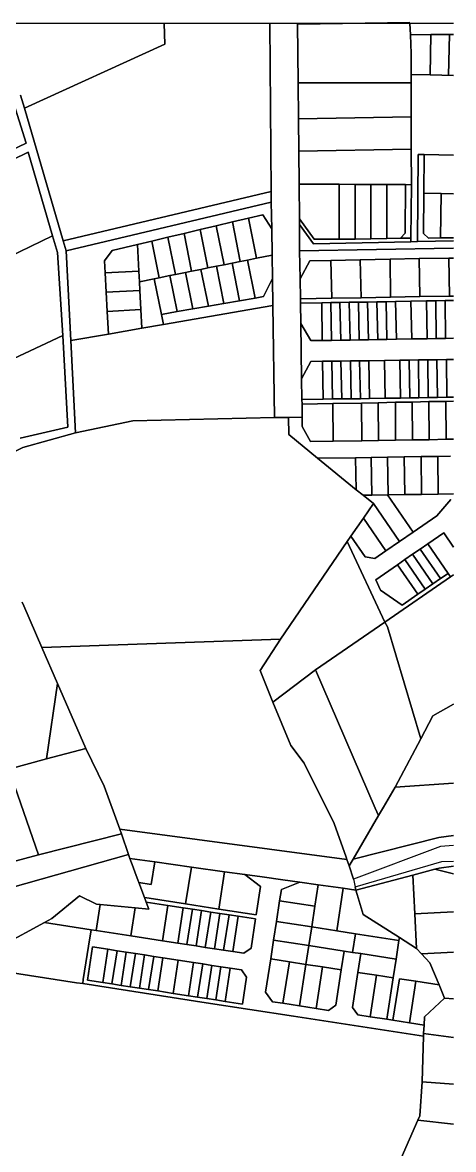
# Model space of a CAD drawing. Header units: inches. Extents: x 3562 to 70198, y -55726 to -1193.
# Drawn here: x 67072 to 70198, y -9989 to -1815 of the extents above; entities that cross this region are included whole.
import ezdxf

# ---------------------------------------------------------------- set-up
doc = ezdxf.new("R2010")
doc.units = ezdxf.units.IN
doc.header["$MEASUREMENT"] = 0
doc.layers.add('Locality Plan', color=7, linetype='Continuous')

# ---------------------------------------------------------------- blocks, each defined once
blk = doc.blocks.new('PD_912705')
at = {"layer": 'Locality Plan', "color": 7}
for p, q in [((68103.9, -1971.9), (68099.3, -1821.3)), ((68099.3, -1821.3), (68103.9, -1971.9)), ((68875.6, -3040.2), (68865.2, -1821.3)), ((68865.2, -1821.3), (68875.6, -3040.2)), ((69066.1, -1821.3), (69070.2, -2253.1)), ((69070.2, -2253.1), (69066.1, -1821.3)), ((69069.4, -1826.8), (69066.1, -1826.8)), ((69066.1, -1826.8), (69069.4, -1826.8)), ((69881, -1814.8), (69069.4, -1826.8)), ((69069.4, -1826.8), (69881, -1814.8)), ((69884.9, -1903.8), (69881.2, -1821.3)), ((69881.2, -1821.3), (69884.9, -1903.8)), ((69884.9, -1903.8), (70033.5, -1902.5)), ((70033.5, -1902.5), (69884.9, -1903.8)), ((69891, -2040), (69884.9, -1903.8)), ((69884.9, -1903.8), (69891, -2040)), ((70033.5, -1902.5), (70027.6, -2195.3)), ((70027.6, -2195.3), (70033.5, -1902.5)), ((70033.5, -1902.5), (70197.6, -1901)), ((70197.6, -1901), (70033.5, -1902.5)), ((70168.5, -1901.3), (70162.6, -2197.8)), ((70162.6, -2197.8), (70168.5, -1901.3)), ((67085.2, -2436.5), (68103.9, -1971.9)), ((68103.9, -1971.9), (67085.2, -2436.5)), ((69891.2, -2192.7), (69891, -2040)), ((69891, -2040), (69891.2, -2192.7)), ((69891.3, -2252), (69891.2, -2192.7)), ((69891.2, -2192.7), (70027.6, -2195.3)), ((70027.6, -2195.3), (69891.2, -2192.7)), ((69891.2, -2192.7), (69891.3, -2252)), ((70027.6, -2195.3), (70197.6, -2198.5)), ((70197.6, -2198.5), (70027.6, -2195.3)), ((69070.2, -2253.1), (69891.3, -2252)), ((69891.3, -2252), (69070.2, -2253.1)), ((69072.8, -2513.9), (69070.2, -2253.1)), ((69070.2, -2253.1), (69072.8, -2513.9)), ((69891.6, -2498), (69891.3, -2252)), ((69891.3, -2252), (69891.6, -2498)), ((67097.9, -2690.3), (66998.1, -2365.8)), ((66998.1, -2365.8), (67097.9, -2690.3)), ((67057.1, -2340.6), (67085.2, -2436.5)), ((67085.2, -2436.5), (67057.1, -2340.6)), ((67085.2, -2436.5), (67366.5, -3398.8)), ((67366.5, -3398.8), (67085.2, -2436.5)), ((69891.6, -2498), (69072.8, -2513.9)), ((69072.8, -2513.9), (69891.6, -2498)), ((69072.8, -2513.9), (69075, -2746.7)), ((69075, -2746.7), (69072.8, -2513.9)), ((69891.9, -2733.9), (69891.6, -2498)), ((69891.6, -2498), (69891.9, -2733.9)), ((66128.1, -3150.1), (67097.9, -2690.3)), ((67097.9, -2690.3), (66128.1, -3150.1)), ((67113.9, -2755.3), (66502.2, -3049.6)), ((66502.2, -3049.6), (67113.9, -2755.3)), ((67289.4, -3362.8), (67113.9, -2755.3)), ((67113.9, -2755.3), (67289.4, -3362.8)), ((69075, -2746.7), (69891.9, -2733.9)), ((69891.9, -2733.9), (69075, -2746.7)), ((69075, -2746.7), (69077.3, -2986.3)), ((69077.3, -2986.3), (69075, -2746.7)), ((69892.2, -2990.9), (69891.9, -2733.9)), ((69891.9, -2733.9), (69892.2, -2990.9)), ((69942.4, -2771.6), (69937.1, -3403.9)), ((69937.1, -3403.9), (69942.4, -2771.6)), ((69984.5, -2772.4), (69942.4, -2771.6)), ((69942.4, -2771.6), (69984.5, -2772.4)), ((69984.5, -2772.4), (69982.2, -3052.6)), ((69982.2, -3052.6), (69984.5, -2772.4)), ((70197.6, -2776.1), (69984.5, -2772.4)), ((69984.5, -2772.4), (70197.6, -2776.1)), ((69077.3, -2986.3), (69079.8, -3239.1)), ((69079.8, -3239.1), (69077.3, -2986.3)), ((69077.3, -2986.3), (69368.6, -2987.9)), ((69368.6, -2987.9), (69077.3, -2986.3)), ((69368.8, -3386.8), (69368.6, -2987.9)), ((69368.6, -2987.9), (69483.6, -2988.6)), ((69368.6, -2987.9), (69368.8, -3386.8)), ((69483.6, -2988.6), (69368.6, -2987.9)), ((69483.8, -3384.9), (69483.6, -2988.6)), ((69483.6, -2988.6), (69598.6, -2989.2)), ((69483.6, -2988.6), (69483.8, -3384.9)), ((69598.6, -2989.2), (69483.6, -2988.6)), ((69598.6, -2989.2), (69598.8, -3383.1)), ((69598.8, -3383.1), (69598.6, -2989.2)), ((69598.6, -2989.2), (69713.6, -2989.8)), ((69713.6, -2989.8), (69598.6, -2989.2)), ((69713.8, -3381.3), (69713.6, -2989.8)), ((69713.6, -2989.8), (69850.1, -2990.6)), ((69713.6, -2989.8), (69713.8, -3381.3)), ((69850.1, -2990.6), (69713.6, -2989.8)), ((69847.2, -3343.2), (69850.1, -2990.6)), ((69850.1, -2990.6), (69847.2, -3343.2)), ((69850.1, -2990.6), (69892.2, -2990.9)), ((69892.2, -2990.9), (69850.1, -2990.6)), ((69892.2, -2990.9), (69889, -3378.6)), ((69889, -3378.6), (69892.2, -2990.9)), ((67366.5, -3398.8), (68875.6, -3040.2)), ((68875.6, -3040.2), (67366.5, -3398.8)), ((68876.3, -3117.1), (68875.6, -3040.2)), ((68875.6, -3040.2), (68876.3, -3117.1)), ((69982.2, -3052.6), (69979.7, -3344.3)), ((69979.7, -3344.3), (69982.2, -3052.6)), ((70107.2, -3054.6), (69982.2, -3052.6)), ((69982.2, -3052.6), (70107.2, -3054.6)), ((70104.5, -3377.5), (70107.2, -3054.6)), ((70107.2, -3054.6), (70104.5, -3377.5)), ((70197.6, -3056.1), (70107.2, -3054.6)), ((70107.2, -3054.6), (70197.6, -3056.1)), ((67387.6, -3470.9), (68876.3, -3117.1)), ((68876.3, -3117.1), (67387.6, -3470.9)), ((68876.3, -3117.1), (68879.1, -3311.8)), ((68879.1, -3311.8), (68876.3, -3117.1)), ((68594.2, -3261.3), (68477.4, -3289)), ((68477.4, -3289), (68594.2, -3261.3)), ((68594.2, -3261.3), (68711, -3233.5)), ((68711, -3233.5), (68594.2, -3261.3)), ((68651.6, -3547.9), (68594.2, -3261.3)), ((68594.2, -3261.3), (68651.6, -3547.9)), ((68711, -3233.5), (68814, -3209)), ((68814, -3209), (68711, -3233.5)), ((68711, -3233.5), (68769.3, -3524.3)), ((68769.3, -3524.3), (68711, -3233.5)), ((68814, -3209), (68879.1, -3311.8)), ((68879.1, -3311.8), (68814, -3209)), ((69079.8, -3239.1), (69080.2, -3279.9)), ((69080.2, -3279.9), (69079.8, -3239.1)), ((69079.8, -3239.1), (69186.9, -3385.1)), ((69186.9, -3385.1), (69079.8, -3239.1)), ((68126.9, -3372.3), (68243.7, -3344.6)), ((68243.7, -3344.6), (68126.9, -3372.3)), ((68243.7, -3344.6), (68360.5, -3316.8)), ((68360.5, -3316.8), (68243.7, -3344.6)), ((68243.7, -3344.6), (68298.7, -3618.6)), ((68298.7, -3618.6), (68243.7, -3344.6)), ((68477.4, -3289), (68360.5, -3316.8)), ((68360.5, -3316.8), (68477.4, -3289)), ((68360.5, -3316.8), (68416.3, -3595)), ((68416.3, -3595), (68360.5, -3316.8)), ((68477.4, -3289), (68534, -3571.5)), ((68534, -3571.5), (68477.4, -3289)), ((68879.1, -3311.8), (68882, -3501.7)), ((68882, -3501.7), (68879.1, -3311.8)), ((69080.2, -3279.9), (69081.6, -3422.7)), ((69081.6, -3422.7), (69080.2, -3279.9)), ((69080.2, -3279.9), (69182.4, -3420.5)), ((69182.4, -3420.5), (69080.2, -3279.9)), ((69812.6, -3379.8), (69847.2, -3343.2)), ((69847.2, -3343.2), (69812.6, -3379.8)), ((69979.7, -3344.3), (70015.4, -3379.5)), ((70015.4, -3379.5), (69979.7, -3344.3)), ((66752.3, -3620.8), (67289.4, -3362.8)), ((67289.4, -3362.8), (66752.3, -3620.8)), ((67326.2, -3482.6), (67289.4, -3362.8)), ((67289.4, -3362.8), (67326.2, -3482.6)), ((67366.5, -3398.8), (67387.6, -3470.9)), ((67387.6, -3470.9), (67366.5, -3398.8)), ((67721.9, -3468.6), (67905.9, -3424.9)), ((67905.9, -3424.9), (67721.9, -3468.6)), ((67905.9, -3424.9), (68010.1, -3400.1)), ((68010.1, -3400.1), (67905.9, -3424.9)), ((67916, -3617.5), (67905.9, -3424.9)), ((67905.9, -3424.9), (67916, -3617.5)), ((68010.1, -3400.1), (68126.9, -3372.3)), ((68126.9, -3372.3), (68010.1, -3400.1)), ((68010.1, -3400.1), (68063.3, -3665.8)), ((68063.3, -3665.8), (68010.1, -3400.1)), ((68126.9, -3372.3), (68181, -3642.2)), ((68181, -3642.2), (68126.9, -3372.3)), ((69081.6, -3422.7), (69082, -3470.7)), ((69082, -3470.7), (69081.6, -3422.7)), ((69182.4, -3420.5), (69888.7, -3405)), ((69888.7, -3405), (69182.4, -3420.5)), ((69186.9, -3385.1), (69368.8, -3386.8)), ((69368.8, -3386.8), (69186.9, -3385.1)), ((69483.8, -3384.9), (69368.8, -3386.8)), ((69368.8, -3386.8), (69483.8, -3384.9)), ((69598.8, -3383.1), (69483.8, -3384.9)), ((69483.8, -3384.9), (69598.8, -3383.1)), ((69713.8, -3381.3), (69598.8, -3383.1)), ((69598.8, -3383.1), (69713.8, -3381.3)), ((69812.6, -3379.8), (69713.8, -3381.3)), ((69713.8, -3381.3), (69812.6, -3379.8)), ((69889, -3378.6), (69812.6, -3379.8)), ((69812.6, -3379.8), (69889, -3378.6)), ((69888.7, -3405), (69889, -3378.6)), ((69889, -3378.6), (69888.7, -3405)), ((69937.1, -3403.9), (69888.7, -3405)), ((69888.7, -3405), (69937.1, -3403.9)), ((70197.6, -3398.2), (69937.1, -3403.9)), ((69937.1, -3403.9), (70197.6, -3398.2)), ((70015.4, -3379.5), (70104.5, -3377.5)), ((70104.5, -3377.5), (70015.4, -3379.5)), ((70104.5, -3377.5), (70197.6, -3375.5)), ((70197.6, -3375.5), (70104.5, -3377.5)), ((67365.1, -4083.9), (67326.2, -3482.6)), ((67326.2, -3482.6), (67365.1, -4083.9)), ((67421.8, -4122.2), (67387.6, -3470.9)), ((67387.6, -3470.9), (67421.8, -4122.2)), ((67666.7, -3542.3), (67721.9, -3468.6)), ((67721.9, -3468.6), (67666.7, -3542.3)), ((68769.3, -3524.3), (68882, -3501.7)), ((68882, -3501.7), (68769.3, -3524.3)), ((68882, -3501.7), (68884.6, -3670.2)), ((68884.6, -3670.2), (68882, -3501.7)), ((69082, -3470.7), (70197.6, -3450.4)), ((70197.6, -3450.4), (69082, -3470.7)), ((69082, -3470.7), (69085.2, -3673.3)), ((69085.2, -3673.3), (69082, -3470.7)), ((67671.3, -3630.3), (67666.7, -3542.3)), ((67666.7, -3542.3), (67671.3, -3630.3)), ((68366.1, -3605.1), (68416.3, -3595)), ((68416.3, -3595), (68366.1, -3605.1)), ((68416.3, -3595), (68478.9, -3582.5)), ((68478.9, -3582.5), (68416.3, -3595)), ((68478.9, -3582.5), (68534, -3571.5)), ((68534, -3571.5), (68478.9, -3582.5)), ((68478.9, -3582.5), (68533, -3852.6)), ((68533, -3852.6), (68478.9, -3582.5)), ((68534, -3571.5), (68591.6, -3559.9)), ((68591.6, -3559.9), (68534, -3571.5)), ((68591.6, -3559.9), (68651.6, -3547.9)), ((68651.6, -3547.9), (68591.6, -3559.9)), ((68591.6, -3559.9), (68646.3, -3832.8)), ((68646.3, -3832.8), (68591.6, -3559.9)), ((68651.6, -3547.9), (68704.4, -3537.3)), ((68704.4, -3537.3), (68651.6, -3547.9)), ((68704.4, -3537.3), (68769.3, -3524.3)), ((68769.3, -3524.3), (68704.4, -3537.3)), ((68704.4, -3537.3), (68759.7, -3813.1)), ((68759.7, -3813.1), (68704.4, -3537.3)), ((69085.2, -3673.3), (69155.2, -3544)), ((69155.2, -3544), (69085.2, -3673.3)), ((69155.2, -3544), (69307.3, -3540.6)), ((69307.3, -3540.6), (69155.2, -3544)), ((69307.3, -3540.6), (69520.8, -3536.9)), ((69520.8, -3536.9), (69307.3, -3540.6)), ((69307.3, -3540.6), (69314.7, -3813.7)), ((69314.7, -3813.7), (69307.3, -3540.6)), ((69520.8, -3536.9), (69737.9, -3532.2)), ((69737.9, -3532.2), (69520.8, -3536.9)), ((69520.8, -3536.9), (69528.7, -3810.5)), ((69528.7, -3810.5), (69520.8, -3536.9)), ((69737.9, -3532.2), (69948.3, -3527.4)), ((69948.3, -3527.4), (69737.9, -3532.2)), ((69740.2, -3806.8), (69737.9, -3532.2)), ((69737.9, -3532.2), (69740.2, -3806.8)), ((69948.3, -3527.4), (70162.8, -3524.8)), ((70162.8, -3524.8), (69948.3, -3527.4)), ((69954.2, -3802.6), (69948.3, -3527.4)), ((69948.3, -3527.4), (69954.2, -3802.6)), ((70162.8, -3524.8), (70197.6, -3524.4)), ((70197.6, -3524.4), (70162.8, -3524.8)), ((70162.8, -3524.8), (70167.7, -3799.4)), ((70167.7, -3799.4), (70162.8, -3524.8)), ((67671.3, -3630.3), (67916, -3617.5)), ((67916, -3617.5), (67671.3, -3630.3)), ((67678.7, -3770.1), (67671.3, -3630.3)), ((67671.3, -3630.3), (67678.7, -3770.1)), ((67916, -3617.5), (67920, -3694.5)), ((67920, -3694.5), (67916, -3617.5)), ((67920, -3694.5), (68027.9, -3672.9)), ((68027.9, -3672.9), (67920, -3694.5)), ((68027.9, -3672.9), (68063.3, -3665.8)), ((68063.3, -3665.8), (68027.9, -3672.9)), ((68027.9, -3672.9), (68079.7, -3931.5)), ((68079.7, -3931.5), (68027.9, -3672.9)), ((68063.3, -3665.8), (68140.6, -3650.3)), ((68140.6, -3650.3), (68063.3, -3665.8)), ((68140.6, -3650.3), (68181, -3642.2)), ((68181, -3642.2), (68140.6, -3650.3)), ((68140.6, -3650.3), (68193, -3911.8)), ((68193, -3911.8), (68140.6, -3650.3)), ((68181, -3642.2), (68253.4, -3627.7)), ((68253.4, -3627.7), (68181, -3642.2)), ((68253.4, -3627.7), (68298.7, -3618.6)), ((68298.7, -3618.6), (68253.4, -3627.7)), ((68253.4, -3627.7), (68306.3, -3892.1)), ((68306.3, -3892.1), (68253.4, -3627.7)), ((68298.7, -3618.6), (68366.1, -3605.1)), ((68366.1, -3605.1), (68298.7, -3618.6)), ((68366.1, -3605.1), (68419.7, -3872.3)), ((68419.7, -3872.3), (68366.1, -3605.1)), ((68884.6, -3670.2), (68820.6, -3802.5)), ((68820.6, -3802.5), (68884.6, -3670.2)), ((68887.5, -3866.9), (68884.6, -3670.2)), ((68884.6, -3670.2), (68887.5, -3866.9)), ((69087.6, -3818.3), (69085.2, -3673.3)), ((69085.2, -3673.3), (69087.6, -3818.3)), ((67678.7, -3770.1), (67923.3, -3757.3)), ((67923.3, -3757.3), (67678.7, -3770.1)), ((67923.3, -3757.3), (67920, -3694.5)), ((67920, -3694.5), (67923.3, -3757.3)), ((67930.6, -3897.1), (67923.3, -3757.3)), ((67923.3, -3757.3), (67930.6, -3897.1)), ((67686, -3909.9), (67678.7, -3770.1)), ((67678.7, -3770.1), (67686, -3909.9)), ((68646.3, -3832.8), (68533, -3852.6)), ((68533, -3852.6), (68646.3, -3832.8)), ((68759.7, -3813.1), (68646.3, -3832.8)), ((68646.3, -3832.8), (68759.7, -3813.1)), ((68820.6, -3802.5), (68759.7, -3813.1)), ((68759.7, -3813.1), (68820.6, -3802.5)), ((69087.6, -3818.3), (69314.7, -3813.7)), ((69314.7, -3813.7), (69087.6, -3818.3)), ((69088, -3849.9), (69087.6, -3818.3)), ((69087.6, -3818.3), (69088, -3849.9)), ((69314.7, -3813.7), (69528.7, -3810.5)), ((69528.7, -3810.5), (69314.7, -3813.7)), ((69528.7, -3810.5), (69740.2, -3806.8)), ((69740.2, -3806.8), (69528.7, -3810.5)), ((69574.6, -3842.2), (69642.1, -3840.4)), ((69642.1, -3840.4), (69574.6, -3842.2)), ((69642.1, -3840.4), (69710.1, -3839.7)), ((69710.1, -3839.7), (69642.1, -3840.4)), ((69649.5, -4114.6), (69642.1, -3840.4)), ((69642.1, -3840.4), (69649.5, -4114.6)), ((69710.1, -3839.7), (69777.1, -3837.9)), ((69777.1, -3837.9), (69710.1, -3839.7)), ((69715.5, -4113.3), (69710.1, -3839.7)), ((69710.1, -3839.7), (69715.5, -4113.3)), ((69740.2, -3806.8), (69954.2, -3802.6)), ((69954.2, -3802.6), (69740.2, -3806.8)), ((69777.1, -3837.9), (69889.6, -3835.9)), ((69889.6, -3835.9), (69777.1, -3837.9)), ((69783.5, -4112.1), (69777.1, -3837.9)), ((69777.1, -3837.9), (69783.5, -4112.1)), ((69889.6, -3835.9), (70002.1, -3834.3)), ((70002.1, -3834.3), (69889.6, -3835.9)), ((69889.6, -3835.9), (69896, -4109.5)), ((69896, -4109.5), (69889.6, -3835.9)), ((69954.2, -3802.6), (70167.7, -3799.4)), ((70167.7, -3799.4), (69954.2, -3802.6)), ((70002.1, -3834.3), (70070.6, -3832.5)), ((70070.6, -3832.5), (70002.1, -3834.3)), ((70006, -4107.9), (70002.1, -3834.3)), ((70002.1, -3834.3), (70006, -4107.9)), ((70070.6, -3832.5), (70138.1, -3831.8)), ((70138.1, -3831.8), (70070.6, -3832.5)), ((70073, -4106.6), (70070.6, -3832.5)), ((70070.6, -3832.5), (70073, -4106.6)), ((70138.1, -3831.8), (70197.6, -3830.7)), ((70197.6, -3830.7), (70138.1, -3831.8)), ((70140, -4106.4), (70138.1, -3831.8)), ((70138.1, -3831.8), (70140, -4106.4)), ((70167.7, -3799.4), (70197.6, -3799.1)), ((70197.6, -3799.1), (70167.7, -3799.4)), ((67930.6, -3897.1), (67686, -3909.9)), ((67686, -3909.9), (67930.6, -3897.1)), ((67686, -3909.9), (67694.6, -4074.7)), ((67694.6, -4074.7), (67686, -3909.9)), ((67937.7, -4032.4), (67930.6, -3897.1)), ((67930.6, -3897.1), (67937.7, -4032.4)), ((68193, -3911.8), (68079.7, -3931.5)), ((68079.7, -3931.5), (68193, -3911.8)), ((68887.5, -3866.9), (68094.4, -4005.1)), ((68094.4, -4005.1), (68887.5, -3866.9)), ((68306.3, -3892.1), (68193, -3911.8)), ((68193, -3911.8), (68306.3, -3892.1)), ((68419.7, -3872.3), (68306.3, -3892.1)), ((68306.3, -3892.1), (68419.7, -3872.3)), ((68533, -3852.6), (68419.7, -3872.3)), ((68419.7, -3872.3), (68533, -3852.6)), ((68899.9, -4680.2), (68887.5, -3866.9)), ((68887.5, -3866.9), (68899.9, -4680.2)), ((69088, -3849.9), (69242, -3847.4)), ((69242, -3847.4), (69088, -3849.9)), ((69090.9, -3998.4), (69088, -3849.9)), ((69088, -3849.9), (69090.9, -3998.4)), ((69242, -3847.4), (69307, -3845.7)), ((69307, -3845.7), (69242, -3847.4)), ((69242, -3847.4), (69245.4, -4121.6)), ((69245.4, -4121.6), (69242, -3847.4)), ((69307, -3845.7), (69374.5, -3844.4)), ((69374.5, -3844.4), (69307, -3845.7)), ((69312.9, -4120.3), (69307, -3845.7)), ((69307, -3845.7), (69312.9, -4120.3)), ((69374.5, -3844.4), (69442, -3843.7)), ((69442, -3843.7), (69374.5, -3844.4)), ((69379.9, -4119.1), (69374.5, -3844.4)), ((69374.5, -3844.4), (69379.9, -4119.1)), ((69442, -3843.7), (69508, -3843.4)), ((69508, -3843.4), (69442, -3843.7)), ((69442, -3843.7), (69447.4, -4118.3)), ((69447.4, -4118.3), (69442, -3843.7)), ((69508, -3843.4), (69574.6, -3842.2)), ((69574.6, -3842.2), (69508, -3843.4)), ((69514, -4117.1), (69508, -3843.4)), ((69508, -3843.4), (69514, -4117.1)), ((69574.6, -3842.2), (69581.5, -4115.8)), ((69581.5, -4115.8), (69574.6, -3842.2)), ((68094.4, -4005.1), (67937.7, -4032.4)), ((67937.7, -4032.4), (68094.4, -4005.1)), ((68079.7, -3931.5), (68094.4, -4005.1)), ((68094.4, -4005.1), (68079.7, -3931.5)), ((69096.3, -4400.1), (69090.9, -3998.4)), ((69090.9, -3998.4), (69162.9, -4122.2)), ((69162.9, -4122.2), (69090.9, -3998.4)), ((69090.9, -3998.4), (69096.3, -4400.1)), ((66927.4, -4290.5), (67365.1, -4083.9)), ((67365.1, -4083.9), (66927.4, -4290.5)), ((67365.1, -4083.9), (67399.9, -4750.4)), ((67399.9, -4750.4), (67365.1, -4083.9)), ((67694.6, -4074.7), (67421.8, -4122.2)), ((67421.8, -4122.2), (67694.6, -4074.7)), ((67694.6, -4074.7), (67937.7, -4032.4)), ((67937.7, -4032.4), (67694.6, -4074.7)), ((67421.8, -4122.2), (67456.9, -4791.4)), ((67456.9, -4791.4), (67421.8, -4122.2)), ((69162.9, -4122.2), (69245.4, -4121.6)), ((69245.4, -4121.6), (69162.9, -4122.2)), ((69245.4, -4121.6), (69312.9, -4120.3)), ((69312.9, -4120.3), (69245.4, -4121.6)), ((69312.9, -4120.3), (69379.9, -4119.1)), ((69379.9, -4119.1), (69312.9, -4120.3)), ((69379.9, -4119.1), (69447.4, -4118.3)), ((69447.4, -4118.3), (69379.9, -4119.1)), ((69447.4, -4118.3), (69514, -4117.1)), ((69514, -4117.1), (69447.4, -4118.3)), ((69514, -4117.1), (69581.5, -4115.8)), ((69581.5, -4115.8), (69514, -4117.1)), ((69581.5, -4115.8), (69649.5, -4114.6)), ((69649.5, -4114.6), (69581.5, -4115.8)), ((69649.5, -4114.6), (69715.5, -4113.3)), ((69715.5, -4113.3), (69649.5, -4114.6)), ((69715.5, -4113.3), (69783.5, -4112.1)), ((69783.5, -4112.1), (69715.5, -4113.3)), ((69783.5, -4112.1), (69896, -4109.5)), ((69896, -4109.5), (69783.5, -4112.1)), ((69896, -4109.5), (70006, -4107.9)), ((70006, -4107.9), (69896, -4109.5)), ((70006, -4107.9), (70073, -4106.6)), ((70073, -4106.6), (70006, -4107.9)), ((70073, -4106.6), (70140, -4106.4)), ((70140, -4106.4), (70073, -4106.6)), ((70140, -4106.4), (70197.6, -4105)), ((70197.6, -4105), (70140, -4106.4)), ((69096.3, -4400.1), (69162.8, -4273.8)), ((69162.8, -4273.8), (69096.3, -4400.1)), ((69162.8, -4273.8), (69248.3, -4271.6)), ((69248.3, -4271.6), (69162.8, -4273.8)), ((69248.3, -4271.6), (69314.8, -4270.9)), ((69314.8, -4270.9), (69248.3, -4271.6)), ((69248.3, -4271.6), (69253.2, -4546.8)), ((69253.2, -4546.8), (69248.3, -4271.6)), ((69314.8, -4270.9), (69380.8, -4270.1)), ((69380.8, -4270.1), (69314.8, -4270.9)), ((69320.2, -4545), (69314.8, -4270.9)), ((69314.8, -4270.9), (69320.2, -4545)), ((69380.8, -4270.1), (69449.8, -4268.4)), ((69449.8, -4268.4), (69380.8, -4270.1)), ((69380.8, -4270.1), (69388.7, -4544.8)), ((69388.7, -4544.8), (69380.8, -4270.1)), ((69449.8, -4268.4), (69454.7, -4543.5)), ((69454.7, -4543.5), (69449.8, -4268.4)), ((69449.8, -4268.4), (69515.8, -4269.1)), ((69515.8, -4269.1), (69449.8, -4268.4)), ((69515.8, -4269.1), (69583.9, -4267.9)), ((69583.9, -4267.9), (69515.8, -4269.1)), ((69522.7, -4543.3), (69515.8, -4269.1)), ((69515.8, -4269.1), (69522.7, -4543.3)), ((69583.9, -4267.9), (69696.9, -4265.8)), ((69696.9, -4265.8), (69583.9, -4267.9)), ((69583.9, -4267.9), (69588.8, -4542.5)), ((69588.8, -4542.5), (69583.9, -4267.9)), ((69696.9, -4265.8), (69809.4, -4264.2)), ((69809.4, -4264.2), (69696.9, -4265.8)), ((69696.9, -4265.8), (69701.3, -4539.4)), ((69701.3, -4539.4), (69696.9, -4265.8)), ((69809.4, -4264.2), (69876.9, -4263)), ((69876.9, -4263), (69809.4, -4264.2)), ((69809.4, -4264.2), (69814.3, -4538.4)), ((69814.3, -4538.4), (69809.4, -4264.2)), ((69876.9, -4263), (69943.4, -4262.2)), ((69943.4, -4262.2), (69876.9, -4263)), ((69876.9, -4263), (69880.3, -4536.6)), ((69880.3, -4536.6), (69876.9, -4263)), ((69943.4, -4262.2), (70011.4, -4261)), ((70011.4, -4261), (69943.4, -4262.2)), ((69943.4, -4262.2), (69946.8, -4535.8)), ((69946.8, -4535.8), (69943.4, -4262.2)), ((70011.4, -4261), (70077.9, -4260.7)), ((70077.9, -4260.7), (70011.4, -4261)), ((70011.4, -4261), (70014.8, -4534.1)), ((70014.8, -4534.1), (70011.4, -4261)), ((70077.9, -4260.7), (70146.4, -4259.5)), ((70146.4, -4259.5), (70077.9, -4260.7)), ((70077.9, -4260.7), (70082.3, -4533.4)), ((70082.3, -4533.4), (70077.9, -4260.7)), ((70146.4, -4259.5), (70197.6, -4258.8)), ((70197.6, -4258.8), (70146.4, -4259.5)), ((70146.4, -4259.5), (70149.8, -4532.6)), ((70149.8, -4532.6), (70146.4, -4259.5)), ((69097.7, -4548.7), (69096.3, -4400.1)), ((69096.3, -4400.1), (69097.7, -4548.7)), ((69097.7, -4548.7), (69253.2, -4546.8)), ((69253.2, -4546.8), (69097.7, -4548.7)), ((69099.6, -4582.2), (69097.7, -4548.7)), ((69097.7, -4548.7), (69099.6, -4582.2)), ((69253.2, -4546.8), (69320.2, -4545)), ((69320.2, -4545), (69253.2, -4546.8)), ((69320.2, -4545), (69388.7, -4544.8)), ((69388.7, -4544.8), (69320.2, -4545)), ((69323.6, -4578.5), (69531.6, -4574.8)), ((69531.6, -4574.8), (69323.6, -4578.5)), ((69388.7, -4544.8), (69454.7, -4543.5)), ((69454.7, -4543.5), (69388.7, -4544.8)), ((69454.7, -4543.5), (69522.7, -4543.3)), ((69522.7, -4543.3), (69454.7, -4543.5)), ((69522.7, -4543.3), (69588.8, -4542.5)), ((69588.8, -4542.5), (69522.7, -4543.3)), ((69531.6, -4574.8), (69652.1, -4572.3)), ((69652.1, -4572.3), (69531.6, -4574.8)), ((69532.5, -4847.9), (69531.6, -4574.8)), ((69531.6, -4574.8), (69532.5, -4847.9)), ((69588.8, -4542.5), (69701.3, -4539.4)), ((69701.3, -4539.4), (69588.8, -4542.5)), ((69652.1, -4572.3), (69776.6, -4569.2)), ((69776.6, -4569.2), (69652.1, -4572.3)), ((69652.1, -4572.3), (69654.5, -4845.9)), ((69654.5, -4845.9), (69652.1, -4572.3)), ((69701.3, -4539.4), (69814.3, -4538.4)), ((69814.3, -4538.4), (69701.3, -4539.4)), ((69776.6, -4569.2), (69898.7, -4567.7)), ((69898.7, -4567.7), (69776.6, -4569.2)), ((69776.6, -4569.2), (69778, -4843.8)), ((69778, -4843.8), (69776.6, -4569.2)), ((69814.3, -4538.4), (69880.3, -4536.6)), ((69880.3, -4536.6), (69814.3, -4538.4)), ((69880.3, -4536.6), (69946.8, -4535.8)), ((69946.8, -4535.8), (69880.3, -4536.6)), ((69898.7, -4567.7), (70019.7, -4564.6)), ((70019.7, -4564.6), (69898.7, -4567.7)), ((69898.7, -4567.7), (69901.1, -4841.8)), ((69901.1, -4841.8), (69898.7, -4567.7)), ((69946.8, -4535.8), (70014.8, -4534.1)), ((70014.8, -4534.1), (69946.8, -4535.8)), ((70014.8, -4534.1), (70082.3, -4533.4)), ((70082.3, -4533.4), (70014.8, -4534.1)), ((70019.7, -4564.6), (70142.2, -4562.6)), ((70142.2, -4562.6), (70019.7, -4564.6)), ((70019.7, -4564.6), (70022.1, -4840.8)), ((70022.1, -4840.8), (70019.7, -4564.6)), ((70082.3, -4533.4), (70149.8, -4532.6)), ((70149.8, -4532.6), (70082.3, -4533.4)), ((70142.2, -4562.6), (70197.6, -4560.9)), ((70197.6, -4560.9), (70142.2, -4562.6)), ((70142.2, -4562.6), (70144.6, -4837.2)), ((70144.6, -4837.2), (70142.2, -4562.6)), ((70149.8, -4532.6), (70197.6, -4531.5)), ((70197.6, -4531.5), (70149.8, -4532.6)), ((69099.6, -4582.2), (69323.6, -4578.5)), ((69323.6, -4578.5), (69099.6, -4582.2)), ((69100.2, -4678.2), (69099.6, -4582.2)), ((69099.6, -4582.2), (69100.2, -4678.2)), ((69326, -4850.1), (69323.6, -4578.5)), ((69323.6, -4578.5), (69326, -4850.1)), ((67456.9, -4791.4), (67871.9, -4703.3)), ((67871.9, -4703.3), (67456.9, -4791.4)), ((67871.9, -4703.3), (68899.9, -4680.2)), ((68899.9, -4680.2), (67871.9, -4703.3)), ((69001.3, -4679.1), (68899.9, -4680.2)), ((68899.9, -4680.2), (69001.3, -4679.1)), ((69100.2, -4678.2), (69001.3, -4679.1)), ((69001.3, -4679.1), (69100.2, -4678.2)), ((69001.3, -4679.1), (69002.5, -4802.8)), ((69002.5, -4802.8), (69001.3, -4679.1)), ((69101.4, -4744.8), (69100.2, -4678.2)), ((69100.2, -4678.2), (69101.4, -4744.8)), ((67399.9, -4750.4), (67055.5, -4830.3)), ((67055.5, -4830.3), (67399.9, -4750.4)), ((67456.9, -4791.4), (67074.2, -4896.5)), ((67074.2, -4896.5), (67456.9, -4791.4)), ((69002.5, -4802.8), (69212, -4975.3)), ((69212, -4975.3), (69002.5, -4802.8)), ((69159.5, -4853.5), (69101.4, -4744.8)), ((69101.4, -4744.8), (69159.5, -4853.5)), ((67074.2, -4896.5), (66672.7, -5095.9)), ((66672.7, -5095.9), (67074.2, -4896.5)), ((69326, -4850.1), (69159.5, -4853.5)), ((69159.5, -4853.5), (69326, -4850.1)), ((69532.5, -4847.9), (69326, -4850.1)), ((69326, -4850.1), (69532.5, -4847.9)), ((69654.5, -4845.9), (69532.5, -4847.9)), ((69532.5, -4847.9), (69654.5, -4845.9)), ((69778, -4843.8), (69654.5, -4845.9)), ((69654.5, -4845.9), (69778, -4843.8)), ((69901.1, -4841.8), (69778, -4843.8)), ((69778, -4843.8), (69901.1, -4841.8)), ((70022.1, -4840.8), (69901.1, -4841.8)), ((69901.1, -4841.8), (70022.1, -4840.8)), ((70144.6, -4837.2), (70022.1, -4840.8)), ((70022.1, -4840.8), (70144.6, -4837.2)), ((70197.6, -4836.5), (70144.6, -4837.2)), ((70144.6, -4837.2), (70197.6, -4836.5)), ((69212, -4975.3), (69487.5, -4971.3)), ((69487.5, -4971.3), (69212, -4975.3)), ((69492.1, -5203.4), (69212, -4975.3)), ((69212, -4975.3), (69492.1, -5203.4)), ((69487.5, -4971.3), (69601.5, -4969.7)), ((69601.5, -4969.7), (69487.5, -4971.3)), ((69492.1, -5203.4), (69487.5, -4971.3)), ((69487.5, -4971.3), (69492.1, -5203.4)), ((69601.5, -4969.7), (69718.6, -4967.7)), ((69718.6, -4967.7), (69601.5, -4969.7)), ((69606, -5242.8), (69601.5, -4969.7)), ((69601.5, -4969.7), (69606, -5242.8)), ((69718.6, -4967.7), (69840.6, -4964.6)), ((69840.6, -4964.6), (69718.6, -4967.7)), ((69718.6, -4967.7), (69723.9, -5241)), ((69723.9, -5241), (69718.6, -4967.7)), ((69840.6, -4964.6), (69964.1, -4963.1)), ((69964.1, -4963.1), (69840.6, -4964.6)), ((69840.6, -4964.6), (69845, -5239.1)), ((69845, -5239.1), (69840.6, -4964.6)), ((69964.1, -4963.1), (70085.1, -4961.5)), ((70085.1, -4961.5), (69964.1, -4963.1)), ((69964.1, -4963.1), (69966, -5237.2)), ((69966, -5237.2), (69964.1, -4963.1)), ((70085.1, -4961.5), (70175.1, -4960.4)), ((70175.1, -4960.4), (70085.1, -4961.5)), ((70085.1, -4961.5), (70087, -5235.4)), ((70087, -5235.4), (70085.1, -4961.5)), ((69543.7, -5243.7), (69492.1, -5203.4)), ((69492.1, -5203.4), (69543.7, -5243.7)), ((69543.7, -5243.7), (69606, -5242.8)), ((69606, -5242.8), (69543.7, -5243.7)), ((69617.4, -5303.3), (69543.7, -5243.7)), ((69543.7, -5243.7), (69617.4, -5303.3)), ((69544.5, -5409), (69617.4, -5303.3)), ((69617.4, -5303.3), (69544.5, -5409)), ((69606, -5242.8), (69720.2, -5241)), ((69720.2, -5241), (69606, -5242.8)), ((69617.4, -5303.3), (69807, -5578.7)), ((69807, -5578.7), (69617.4, -5303.3)), ((69720.2, -5241), (69905.9, -5510.7)), ((69905.9, -5510.7), (69720.2, -5241)), ((69720.2, -5241), (69723.9, -5241)), ((69723.9, -5241), (69720.2, -5241)), ((69723.9, -5241), (69845, -5239.1)), ((69845, -5239.1), (69723.9, -5241)), ((69845, -5239.1), (69966, -5237.2)), ((69966, -5237.2), (69845, -5239.1)), ((69966, -5237.2), (70087, -5235.4)), ((70087, -5235.4), (69966, -5237.2)), ((70076.7, -5393.1), (70179.7, -5274.9)), ((70179.7, -5274.9), (70076.7, -5393.1)), ((70087, -5235.4), (70197.6, -5233.7)), ((70197.6, -5233.7), (70087, -5235.4)), ((69905.9, -5510.7), (70076.7, -5393.1)), ((70076.7, -5393.1), (69905.9, -5510.7)), ((69454.2, -5540.1), (69544.5, -5409)), ((69544.5, -5409), (69454.2, -5540.1)), ((69544.5, -5409), (69708.2, -5646.8)), ((69708.2, -5646.8), (69544.5, -5409)), ((69427.2, -5579.4), (69454.2, -5540.1)), ((69454.2, -5540.1), (69427.2, -5579.4)), ((69454.2, -5540.1), (69557.3, -5690)), ((69557.3, -5690), (69454.2, -5540.1)), ((69807, -5578.7), (69905.9, -5510.7)), ((69905.9, -5510.7), (69807, -5578.7)), ((70126.8, -5516.4), (70011.5, -5595.7)), ((70011.5, -5595.7), (70126.8, -5516.4)), ((70197.6, -5619.2), (70126.8, -5516.4)), ((70126.8, -5516.4), (70197.6, -5619.2)), ((68942.2, -6287.3), (69427.2, -5579.4)), ((69427.2, -5579.4), (68942.2, -6287.3)), ((69427.2, -5579.4), (69699.1, -6162.9)), ((69699.1, -6162.9), (69427.2, -5579.4)), ((69708.2, -5646.8), (69807, -5578.7)), ((69807, -5578.7), (69708.2, -5646.8)), ((69956.3, -5633.7), (69901.1, -5671.7)), ((69901.1, -5671.7), (69956.3, -5633.7)), ((70011.5, -5595.7), (69956.3, -5633.7)), ((69956.3, -5633.7), (70011.5, -5595.7)), ((69956.3, -5633.7), (70103.8, -5847.9)), ((70103.8, -5847.9), (69956.3, -5633.7)), ((70011.5, -5595.7), (70158.9, -5809.9)), ((70158.9, -5809.9), (70011.5, -5595.7)), ((69557.3, -5690), (69626.8, -5702.8)), ((69626.8, -5702.8), (69557.3, -5690)), ((69626.8, -5702.8), (69708.2, -5646.8)), ((69708.2, -5646.8), (69626.8, -5702.8)), ((69845.9, -5709.7), (69790.8, -5747.7)), ((69790.8, -5747.7), (69845.9, -5709.7)), ((69901.1, -5671.7), (69845.9, -5709.7)), ((69845.9, -5709.7), (69901.1, -5671.7)), ((69845.9, -5709.7), (69993.4, -5923.9)), ((69993.4, -5923.9), (69845.9, -5709.7)), ((69901.1, -5671.7), (70048.6, -5885.9)), ((70048.6, -5885.9), (69901.1, -5671.7)), ((69790.8, -5747.7), (69633.4, -5856)), ((69633.4, -5856), (69790.8, -5747.7)), ((69790.8, -5747.7), (69938.2, -5961.9)), ((69938.2, -5961.9), (69790.8, -5747.7)), ((69633.4, -5856), (69669.1, -5932.7)), ((69669.1, -5932.7), (69633.4, -5856)), ((70176, -5834.6), (69699.1, -6162.9)), ((69699.1, -6162.9), (70176, -5834.6)), ((70048.6, -5885.9), (70103.8, -5847.9)), ((70103.8, -5847.9), (70048.6, -5885.9)), ((70103.8, -5847.9), (70158.9, -5809.9)), ((70158.9, -5809.9), (70103.8, -5847.9)), ((70158.9, -5809.9), (70176, -5834.6)), ((70176, -5834.6), (70158.9, -5809.9)), ((70197.6, -5819.7), (70176, -5834.6)), ((70176, -5834.6), (70197.6, -5819.7)), ((69669.1, -5932.7), (69825, -6039.8)), ((69825, -6039.8), (69669.1, -5932.7)), ((69825, -6039.8), (69938.2, -5961.9)), ((69938.2, -5961.9), (69825, -6039.8)), ((69938.2, -5961.9), (69993.4, -5923.9)), ((69993.4, -5923.9), (69938.2, -5961.9)), ((69993.4, -5923.9), (70048.6, -5885.9)), ((70048.6, -5885.9), (69993.4, -5923.9)), ((67081.2, -6046.7), (67070.2, -6018.5)), ((67070.2, -6018.5), (67081.2, -6046.7)), ((67212.2, -6347.2), (67081.2, -6046.7)), ((67081.2, -6046.7), (67212.2, -6347.2)), ((69699.1, -6162.9), (69196, -6509.6)), ((69196, -6509.6), (69699.1, -6162.9)), ((69699.1, -6162.9), (69718.1, -6196.8)), ((69718.1, -6196.8), (69699.1, -6162.9)), ((69718.1, -6196.8), (69960.2, -7011.1)), ((69960.2, -7011.1), (69718.1, -6196.8)), ((68942.2, -6287.3), (67212.2, -6347.2)), ((67212.2, -6347.2), (68942.2, -6287.3)), ((68795, -6514.9), (68942.2, -6287.3)), ((68942.2, -6287.3), (68795, -6514.9)), ((67326.7, -6609.8), (67212.2, -6347.2)), ((67212.2, -6347.2), (67326.7, -6609.8)), ((68888.5, -6744.4), (68795, -6514.9)), ((68795, -6514.9), (68888.5, -6744.4)), ((69196, -6509.6), (68888.5, -6744.4)), ((68888.5, -6744.4), (69196, -6509.6)), ((69630.4, -7513.2), (69196, -6509.6)), ((69196, -6509.6), (69630.4, -7513.2)), ((67246.2, -7156), (67326.7, -6609.8)), ((67326.7, -6609.8), (67246.2, -7156)), ((67326.7, -6609.8), (67531.6, -7079.7)), ((67531.6, -7079.7), (67326.7, -6609.8)), ((68888.5, -6744.4), (69018.3, -7058.7)), ((69018.3, -7058.7), (68888.5, -6744.4)), ((70197.6, -6759.3), (70048.1, -6844.4)), ((70048.1, -6844.4), (70197.6, -6759.3)), ((70048.1, -6844.4), (69960.2, -7011.1)), ((69960.2, -7011.1), (70048.1, -6844.4)), ((69960.2, -7011.1), (69774.6, -7359.6)), ((69774.6, -7359.6), (69960.2, -7011.1)), ((67246.2, -7156), (67531.6, -7079.7)), ((67531.6, -7079.7), (67246.2, -7156)), ((67531.6, -7079.7), (67663.6, -7352.5)), ((67663.6, -7352.5), (67531.6, -7079.7)), ((69018.3, -7058.7), (69115.3, -7187.8)), ((69115.3, -7187.8), (69018.3, -7058.7)), ((66972.5, -7229.3), (67246.2, -7156)), ((67246.2, -7156), (66972.5, -7229.3)), ((69115.3, -7187.8), (69331.2, -7623.4)), ((69331.2, -7623.4), (69115.3, -7187.8)), ((67188.2, -7851.3), (66972.5, -7229.3)), ((66972.5, -7229.3), (67188.2, -7851.3)), ((67663.6, -7352.5), (67776.8, -7665.6)), ((67776.8, -7665.6), (67663.6, -7352.5)), ((69774.6, -7359.6), (70197.6, -7330.9)), ((70197.6, -7330.9), (69774.6, -7359.6)), ((69689.4, -7505.9), (69774.6, -7359.6)), ((69774.6, -7359.6), (69689.4, -7505.9)), ((69653.7, -7567.1), (69630.4, -7513.2)), ((69630.4, -7513.2), (69653.7, -7567.1)), ((69653.7, -7567.1), (69689.4, -7505.9)), ((69689.4, -7505.9), (69653.7, -7567.1)), ((69469, -7883.9), (69653.7, -7567.1)), ((69653.7, -7567.1), (69469, -7883.9)), ((67776.8, -7665.6), (67789, -7699.3)), ((69425.1, -7886.2), (67776.8, -7665.6)), ((67789, -7699.3), (67776.8, -7665.6)), ((67776.8, -7665.6), (69425.1, -7886.2)), ((69331.2, -7623.4), (69419.1, -7869.6)), ((69419.1, -7869.6), (69331.2, -7623.4)), ((67789, -7699.3), (67188.2, -7851.3)), ((67188.2, -7851.3), (67789, -7699.3)), ((67789, -7699.3), (67840.7, -7850.3)), ((67840.7, -7850.3), (67789, -7699.3)), ((70090.7, -7726.6), (69469, -7883.9)), ((69469, -7883.9), (70090.7, -7726.6)), ((70197.6, -7711.4), (70090.7, -7726.6)), ((70090.7, -7726.6), (70197.6, -7711.4)), ((70103.1, -7792), (69472.8, -8027.6)), ((70197.6, -7783.6), (70103.1, -7792)), ((66770.6, -7964.1), (67188.2, -7851.3)), ((67188.2, -7851.3), (66770.6, -7964.1)), ((67840.7, -7850.3), (66802.3, -8141.3)), ((66802.3, -8141.3), (67840.7, -7850.3)), ((67840.7, -7850.3), (67850.4, -7877.6)), ((67850, -7877.5), (67840.7, -7850.3)), ((67857.6, -7897.9), (67850, -7877.5)), ((67850.4, -7877.6), (67857.6, -7897.9)), ((68031.1, -7902.9), (67850.4, -7877.6)), ((67850.4, -7877.6), (68031.1, -7902.9)), ((67857.6, -7897.9), (67866.3, -7921.4)), ((67866.3, -7921.4), (67857.6, -7897.9)), ((67866.3, -7921.4), (67895.7, -8000.5)), ((67895.7, -8000.5), (67866.3, -7921.4)), ((68006, -8065.6), (68031.1, -7902.9)), ((68031.1, -7902.9), (68006, -8065.6)), ((68031.1, -7902.9), (68296.4, -7940.1)), ((68296.4, -7940.1), (68031.1, -7902.9)), ((69419.1, -7869.6), (69425.1, -7886.2)), ((69425.1, -7886.2), (69419.1, -7869.6)), ((69441.4, -7931.7), (69425.1, -7886.2)), ((69425.1, -7886.2), (69441.4, -7931.7)), ((69441.4, -7931.7), (69469, -7883.9)), ((69469, -7883.9), (69441.4, -7931.7)), ((69485.1, -8083.8), (70114.3, -7900.1)), ((70114.3, -7900.1), (70197.6, -7897.4)), ((67895.7, -8000.5), (67907.9, -8033)), ((67907.9, -8033), (67895.7, -8000.5)), ((68296.4, -7940.1), (68255.1, -8207.5)), ((68255.1, -8207.5), (68296.4, -7940.1)), ((68296.4, -7940.1), (68537.8, -7974)), ((68537.8, -7974), (68296.4, -7940.1)), ((68496, -8244.7), (68537.8, -7974)), ((68537.8, -7974), (68496, -8244.7)), ((68537.8, -7974), (68685.5, -7994.7)), ((68685.5, -7994.7), (68537.8, -7974)), ((68798.8, -8081.3), (68685.5, -7994.7)), ((68685.5, -7994.7), (68809.5, -8012)), ((68685.5, -7994.7), (68798.8, -8081.3)), ((68809.5, -8012), (68685.5, -7994.7)), ((69472.8, -8027.6), (69441.4, -7931.7)), ((69441.4, -7931.7), (69472.8, -8027.6)), ((69490.3, -8107.4), (69901.8, -7998.4)), ((69901.8, -7998.4), (69490.3, -8107.4)), ((70062.8, -7955.9), (69901.8, -7998.4)), ((69901.8, -7998.4), (70062.8, -7955.9)), ((69901.8, -7998.4), (69916.3, -8279)), ((69916.3, -8279), (69901.8, -7998.4)), ((70094.6, -7947.5), (70062.8, -7955.9)), ((70062.8, -7955.9), (70094.6, -7947.5)), ((70062.8, -7955.9), (70197.6, -7988.8)), ((70197.6, -7988.8), (70062.8, -7955.9)), ((70197.6, -7934.6), (70094.6, -7947.5)), ((70094.6, -7947.5), (70197.6, -7934.6)), ((67907.9, -8033), (67914.7, -8051.5)), ((67914.7, -8051.5), (67907.9, -8033)), ((67955.6, -8161.2), (67914.7, -8051.5)), ((67914.7, -8051.5), (68006, -8065.6)), ((67914.7, -8051.5), (67955.6, -8161.2)), ((68006, -8065.6), (67914.7, -8051.5)), ((68767.1, -8286.5), (68798.8, -8081.3)), ((68798.8, -8081.3), (68767.1, -8286.5)), ((68809.5, -8012), (68960.4, -8033.2)), ((68960.4, -8033.2), (68809.5, -8012)), ((68949.7, -8102.5), (69084.4, -8050.6)), ((69084.4, -8050.6), (68949.7, -8102.5)), ((68960.4, -8033.2), (69084.4, -8050.6)), ((69084.4, -8050.6), (68960.4, -8033.2)), ((69084.4, -8050.6), (69217, -8069.2)), ((69217, -8069.2), (69084.4, -8050.6)), ((69217, -8069.2), (69193.1, -8224.1)), ((69193.1, -8224.1), (69217, -8069.2)), ((69217, -8069.2), (69398.1, -8094.5)), ((69398.1, -8094.5), (69217, -8069.2)), ((69472.8, -8027.6), (69485.1, -8083.8)), ((69485.1, -8083.8), (69490.3, -8107.4)), ((69490.3, -8107.4), (69485.1, -8083.8)), ((67284.2, -8314.2), (67486.4, -8148.6)), ((67486.4, -8148.6), (67284.2, -8314.2)), ((67486.4, -8148.6), (67608.2, -8208.5)), ((67608.2, -8208.5), (67486.4, -8148.6)), ((67990.4, -8166.6), (67955.6, -8161.2)), ((67967.8, -8193.9), (67955.6, -8161.2)), ((67955.6, -8161.2), (67990.4, -8166.6)), ((67955.6, -8161.2), (67967.8, -8193.9)), ((68255.1, -8207.5), (67990.4, -8166.6)), ((67990.4, -8166.6), (68255.1, -8207.5)), ((68937, -8184.6), (68949.7, -8102.5)), ((68949.7, -8102.5), (68937, -8184.6)), ((69350.6, -8402.6), (69398.1, -8094.5)), ((69398.1, -8094.5), (69350.6, -8402.6)), ((69398.1, -8094.5), (69490.3, -8107.4)), ((69490.3, -8107.4), (69398.1, -8094.5)), ((69490.3, -8107.4), (69499.8, -8139)), ((69499.8, -8139), (69490.3, -8107.4)), ((69499.8, -8139), (69543.3, -8284.1)), ((69543.3, -8284.1), (69499.8, -8139)), ((67605.8, -8400.2), (67635, -8211.2)), ((67635, -8211.2), (67605.8, -8400.2)), ((67608.2, -8208.5), (67635, -8211.2)), ((67635, -8211.2), (67608.2, -8208.5)), ((67635, -8211.2), (67889.3, -8236.8)), ((67889.3, -8236.8), (67635, -8211.2)), ((67889.3, -8236.8), (67858.1, -8439.1)), ((67858.1, -8439.1), (67889.3, -8236.8)), ((67889.3, -8236.8), (67987.5, -8246.6)), ((67987.5, -8246.6), (67889.3, -8236.8)), ((67987.5, -8246.6), (67967.8, -8193.9)), ((67967.8, -8193.9), (68126.6, -8218.5)), ((68126.6, -8218.5), (67967.8, -8193.9)), ((67967.8, -8193.9), (67987.5, -8246.6)), ((68087.1, -8474.5), (68126.6, -8218.5)), ((68126.6, -8218.5), (68087.1, -8474.5)), ((68126.6, -8218.5), (68238.1, -8235.7)), ((68238.1, -8235.7), (68126.6, -8218.5)), ((68198.5, -8491.7), (68238.1, -8235.7)), ((68238.1, -8235.7), (68198.5, -8491.7)), ((68238.1, -8235.7), (68304.4, -8245.9)), ((68304.4, -8245.9), (68238.1, -8235.7)), ((68255.1, -8207.5), (68496, -8244.7)), ((68496, -8244.7), (68255.1, -8207.5)), ((68264.9, -8502), (68304.4, -8245.9)), ((68304.4, -8245.9), (68264.9, -8502)), ((68304.4, -8245.9), (68370.7, -8256.2)), ((68370.7, -8256.2), (68304.4, -8245.9)), ((68496, -8244.7), (68767.1, -8286.5)), ((68767.1, -8286.5), (68496, -8244.7)), ((68913.8, -8335.1), (68937, -8184.6)), ((68937, -8184.6), (68913.8, -8335.1)), ((69193.1, -8224.1), (68937, -8184.6)), ((68937, -8184.6), (69193.1, -8224.1)), ((69193.1, -8224.1), (69169.8, -8374.7)), ((69169.8, -8374.7), (69193.1, -8224.1)), ((67232.2, -8342.5), (67284.2, -8314.2)), ((67284.2, -8314.2), (67232.2, -8342.5)), ((68331.2, -8512.2), (68370.7, -8256.2)), ((68370.7, -8256.2), (68331.2, -8512.2)), ((68370.7, -8256.2), (68437, -8266.4)), ((68437, -8266.4), (68370.7, -8256.2)), ((68397.5, -8522.5), (68437, -8266.4)), ((68437, -8266.4), (68397.5, -8522.5)), ((68437, -8266.4), (68503.3, -8276.6)), ((68503.3, -8276.6), (68437, -8266.4)), ((68463.8, -8532.7), (68503.3, -8276.6)), ((68503.3, -8276.6), (68463.8, -8532.7)), ((68503.3, -8276.6), (68569.6, -8286.9)), ((68569.6, -8286.9), (68503.3, -8276.6)), ((68569.6, -8286.9), (68530.1, -8542.9)), ((68530.1, -8542.9), (68569.6, -8286.9)), ((68569.6, -8286.9), (68635.9, -8297.1)), ((68635.9, -8297.1), (68569.6, -8286.9)), ((68596.4, -8553.2), (68635.9, -8297.1)), ((68635.9, -8297.1), (68596.4, -8553.2)), ((68635.9, -8297.1), (68762.4, -8316.7)), ((68762.4, -8316.7), (68635.9, -8297.1)), ((68762.4, -8316.7), (68729.9, -8527.5)), ((68729.9, -8527.5), (68762.4, -8316.7)), ((68892.8, -8470.7), (68913.8, -8335.1)), ((68913.8, -8335.1), (68892.8, -8470.7)), ((68913.8, -8335.1), (69169.8, -8374.7)), ((69169.8, -8374.7), (68913.8, -8335.1)), ((69543.3, -8284.1), (69805.7, -8451)), ((69805.7, -8451), (69543.3, -8284.1)), ((70197.6, -8264.6), (69916.3, -8279)), ((69916.3, -8279), (70197.6, -8264.6)), ((69916.3, -8279), (69929.2, -8529.9)), ((69929.2, -8529.9), (69916.3, -8279)), ((66929.8, -8507.3), (67232.2, -8342.5)), ((67232.2, -8342.5), (66929.8, -8507.3)), ((67232.2, -8342.5), (67568.7, -8394.5)), ((67568.7, -8394.5), (67232.2, -8342.5)), ((67568.7, -8394.5), (67550.1, -8514.9)), ((67550.1, -8514.9), (67568.7, -8394.5)), ((67605.8, -8400.2), (67568.7, -8394.5)), ((67568.7, -8394.5), (67605.8, -8400.2)), ((67858.1, -8439.1), (67605.8, -8400.2)), ((67605.8, -8400.2), (67858.1, -8439.1)), ((69148.9, -8510.3), (69169.8, -8374.7)), ((69169.8, -8374.7), (69148.9, -8510.3)), ((69169.8, -8374.7), (69350.6, -8402.6)), ((69350.6, -8402.6), (69169.8, -8374.7)), ((69350.6, -8402.6), (69486.1, -8423.5)), ((69486.1, -8423.5), (69350.6, -8402.6)), ((68087.1, -8474.5), (67858.1, -8439.1)), ((67858.1, -8439.1), (68087.1, -8474.5)), ((68198.5, -8491.7), (68087.1, -8474.5)), ((68087.1, -8474.5), (68198.5, -8491.7)), ((68264.9, -8502), (68198.5, -8491.7)), ((68198.5, -8491.7), (68264.9, -8502)), ((68871.9, -8606.3), (68892.8, -8470.7)), ((68892.8, -8470.7), (68871.9, -8606.3)), ((68892.8, -8470.7), (69148.9, -8510.3)), ((69148.9, -8510.3), (68892.8, -8470.7)), ((69465.2, -8559.1), (69486.1, -8423.5)), ((69486.1, -8423.5), (69465.2, -8559.1)), ((69486.1, -8423.5), (69802.4, -8472.4)), ((69802.4, -8472.4), (69486.1, -8423.5)), ((69802.4, -8472.4), (69781.5, -8607.9)), ((69781.5, -8607.9), (69802.4, -8472.4)), ((69802.4, -8472.4), (69805.7, -8451)), ((69805.7, -8451), (69802.4, -8472.4)), ((69805.7, -8451), (69929.2, -8529.9)), ((69929.2, -8529.9), (69805.7, -8451)), ((67550.1, -8514.9), (67512.9, -8755.9)), ((67512.9, -8755.9), (67550.1, -8514.9)), ((67543.1, -8760.5), (67580.3, -8519.6)), ((67580.3, -8519.6), (67543.1, -8760.5)), ((67580.3, -8519.6), (67691.8, -8536.8)), ((67691.8, -8536.8), (67580.3, -8519.6)), ((67654.6, -8777.7), (67691.8, -8536.8)), ((67691.8, -8536.8), (67654.6, -8777.7)), ((67691.8, -8536.8), (67758.1, -8547)), ((67758.1, -8547), (67691.8, -8536.8)), ((67720.9, -8788), (67758.1, -8547)), ((67758.1, -8547), (67720.9, -8788)), ((67758.1, -8547), (67824.4, -8557.3)), ((67824.4, -8557.3), (67758.1, -8547)), ((67787.2, -8798.2), (67824.4, -8557.3)), ((67824.4, -8557.3), (67787.2, -8798.2)), ((67824.4, -8557.3), (67890.7, -8567.5)), ((67890.7, -8567.5), (67824.4, -8557.3)), ((67853.5, -8808.4), (67890.7, -8567.5)), ((67890.7, -8567.5), (67853.5, -8808.4)), ((67890.7, -8567.5), (67957, -8577.8)), ((67957, -8577.8), (67890.7, -8567.5)), ((67919.8, -8818.7), (67957, -8577.8)), ((67957, -8577.8), (67919.8, -8818.7)), ((67957, -8577.8), (68023.3, -8588)), ((68023.3, -8588), (67957, -8577.8)), ((68331.2, -8512.2), (68264.9, -8502)), ((68264.9, -8502), (68331.2, -8512.2)), ((68397.5, -8522.5), (68331.2, -8512.2)), ((68331.2, -8512.2), (68397.5, -8522.5)), ((68463.8, -8532.7), (68397.5, -8522.5)), ((68397.5, -8522.5), (68463.8, -8532.7)), ((68530.1, -8542.9), (68463.8, -8532.7)), ((68463.8, -8532.7), (68530.1, -8542.9)), ((68596.4, -8553.2), (68530.1, -8542.9)), ((68530.1, -8542.9), (68596.4, -8553.2)), ((68677.7, -8565.7), (68596.4, -8553.2)), ((68596.4, -8553.2), (68677.7, -8565.7)), ((68729.9, -8527.5), (68677.7, -8565.7)), ((68677.7, -8565.7), (68729.9, -8527.5)), ((69127.9, -8645.8), (69148.9, -8510.3)), ((69148.9, -8510.3), (69127.9, -8645.8)), ((69148.9, -8510.3), (69404.9, -8549.8)), ((69404.9, -8549.8), (69148.9, -8510.3)), ((69404.9, -8549.8), (69384, -8685.4)), ((69384, -8685.4), (69404.9, -8549.8)), ((69465.2, -8559.1), (69404.9, -8549.8)), ((69404.9, -8549.8), (69465.2, -8559.1)), ((69525.4, -8568.4), (69465.2, -8559.1)), ((69465.2, -8559.1), (69525.4, -8568.4)), ((69504.5, -8704), (69525.4, -8568.4)), ((69525.4, -8568.4), (69504.5, -8704)), ((69781.5, -8607.9), (69525.4, -8568.4)), ((69525.4, -8568.4), (69781.5, -8607.9)), ((69929.2, -8529.9), (69965.4, -8569.2)), ((69965.4, -8569.2), (69929.2, -8529.9)), ((70197.6, -8557.3), (69965.4, -8569.2)), ((69965.4, -8569.2), (70197.6, -8557.3)), ((69965.4, -8569.2), (70026.5, -8635.3)), ((70026.5, -8635.3), (69965.4, -8569.2)), ((67986.1, -8828.9), (68023.3, -8588)), ((68023.3, -8588), (67986.1, -8828.9)), ((68023.3, -8588), (68089.6, -8598.2)), ((68089.6, -8598.2), (68023.3, -8588)), ((68052.4, -8839.2), (68089.6, -8598.2)), ((68089.6, -8598.2), (68052.4, -8839.2)), ((68089.6, -8598.2), (68201.1, -8615.4)), ((68201.1, -8615.4), (68089.6, -8598.2)), ((68163.9, -8856.4), (68201.1, -8615.4)), ((68201.1, -8615.4), (68163.9, -8856.4)), ((68201.1, -8615.4), (68312.6, -8632.7)), ((68312.6, -8632.7), (68201.1, -8615.4)), ((68275.4, -8873.6), (68312.6, -8632.7)), ((68312.6, -8632.7), (68275.4, -8873.6)), ((68312.6, -8632.7), (68378.9, -8642.9)), ((68378.9, -8642.9), (68312.6, -8632.7)), ((68341.7, -8883.8), (68378.9, -8642.9)), ((68378.9, -8642.9), (68341.7, -8883.8)), ((68378.9, -8642.9), (68445.2, -8653.2)), ((68445.2, -8653.2), (68378.9, -8642.9)), ((68408, -8894.1), (68445.2, -8653.2)), ((68445.2, -8653.2), (68408, -8894.1)), ((68445.2, -8653.2), (68511.5, -8663.4)), ((68511.5, -8663.4), (68445.2, -8653.2)), ((68474.3, -8904.3), (68511.5, -8663.4)), ((68511.5, -8663.4), (68474.3, -8904.3)), ((68511.5, -8663.4), (68577.8, -8673.6)), ((68577.8, -8673.6), (68511.5, -8663.4)), ((68834.7, -8847.2), (68871.9, -8606.3)), ((68871.9, -8606.3), (68834.7, -8847.2)), ((68871.9, -8606.3), (69007.5, -8627.2)), ((69007.5, -8627.2), (68871.9, -8606.3)), ((68961, -8928.4), (69007.5, -8627.2)), ((69007.5, -8627.2), (68961, -8928.4)), ((69007.5, -8627.2), (69127.9, -8645.8)), ((69127.9, -8645.8), (69007.5, -8627.2)), ((69081.4, -8947), (69127.9, -8645.8)), ((69127.9, -8645.8), (69081.4, -8947)), ((69127.9, -8645.8), (69248.4, -8664.4)), ((69248.4, -8664.4), (69127.9, -8645.8)), ((69781.5, -8607.9), (69760.5, -8743.5)), ((69760.5, -8743.5), (69781.5, -8607.9)), ((70026.5, -8635.3), (70092.7, -8794.8)), ((70092.7, -8794.8), (70026.5, -8635.3)), ((66855.2, -8685.5), (67463.6, -8779.1)), ((67463.6, -8779.1), (66855.2, -8685.5)), ((68540.6, -8914.6), (68577.8, -8673.6)), ((68577.8, -8673.6), (68540.6, -8914.6)), ((68577.8, -8673.6), (68659.1, -8686.2)), ((68659.1, -8686.2), (68577.8, -8673.6)), ((68659.1, -8686.2), (68697.3, -8738.4)), ((68697.3, -8738.4), (68659.1, -8686.2)), ((68697.3, -8738.4), (68667.1, -8934.1)), ((68667.1, -8934.1), (68697.3, -8738.4)), ((69201.9, -8965.7), (69248.4, -8664.4)), ((69248.4, -8664.4), (69201.9, -8965.7)), ((69248.4, -8664.4), (69384, -8685.4)), ((69384, -8685.4), (69248.4, -8664.4)), ((69384, -8685.4), (69344.5, -8941.4)), ((69344.5, -8941.4), (69384, -8685.4)), ((69464.9, -8960), (69504.5, -8704)), ((69504.5, -8704), (69464.9, -8960)), ((69504.5, -8704), (69640.1, -8724.9)), ((69640.1, -8724.9), (69504.5, -8704)), ((69593.5, -9026.1), (69640.1, -8724.9)), ((69640.1, -8724.9), (69593.5, -9026.1)), ((69640.1, -8724.9), (69760.5, -8743.5)), ((69760.5, -8743.5), (69640.1, -8724.9)), ((69760.5, -8743.5), (69714, -9044.7)), ((69714, -9044.7), (69760.5, -8743.5)), ((67463.6, -8779.1), (67508.3, -8786)), ((67508.3, -8786), (67463.6, -8779.1)), ((67512.9, -8755.9), (67508.3, -8786)), ((67508.3, -8786), (67512.9, -8755.9)), ((67508.3, -8786), (68404.2, -8924.3)), ((68404.2, -8924.3), (67508.3, -8786)), ((67654.6, -8777.7), (67543.1, -8760.5)), ((67543.1, -8760.5), (67654.6, -8777.7)), ((67720.9, -8788), (67654.6, -8777.7)), ((67654.6, -8777.7), (67720.9, -8788)), ((67787.2, -8798.2), (67720.9, -8788)), ((67720.9, -8788), (67787.2, -8798.2)), ((67853.5, -8808.4), (67787.2, -8798.2)), ((67787.2, -8798.2), (67853.5, -8808.4)), ((67919.8, -8818.7), (67853.5, -8808.4)), ((67853.5, -8808.4), (67919.8, -8818.7)), ((67986.1, -8828.9), (67919.8, -8818.7)), ((67919.8, -8818.7), (67986.1, -8828.9)), ((69758.5, -9051.6), (69805, -8750.4)), ((69805, -8750.4), (69758.5, -9051.6)), ((69805, -8750.4), (69925.5, -8769)), ((69925.5, -8769), (69805, -8750.4)), ((69878.9, -9070.2), (69925.5, -8769)), ((69925.5, -8769), (69878.9, -9070.2)), ((69925.5, -8769), (70092.7, -8794.8)), ((70092.7, -8794.8), (69925.5, -8769)), ((70092.7, -8794.8), (70132.9, -8891.6)), ((70132.9, -8891.6), (70092.7, -8794.8)), ((68052.4, -8839.2), (67986.1, -8828.9)), ((67986.1, -8828.9), (68052.4, -8839.2)), ((68163.9, -8856.4), (68052.4, -8839.2)), ((68052.4, -8839.2), (68163.9, -8856.4)), ((68275.4, -8873.6), (68163.9, -8856.4)), ((68163.9, -8856.4), (68275.4, -8873.6)), ((68341.7, -8883.8), (68275.4, -8873.6)), ((68275.4, -8873.6), (68341.7, -8883.8)), ((68408, -8894.1), (68341.7, -8883.8)), ((68341.7, -8883.8), (68408, -8894.1)), ((68474.3, -8904.3), (68408, -8894.1)), ((68408, -8894.1), (68474.3, -8904.3)), ((68540.6, -8914.6), (68474.3, -8904.3)), ((68474.3, -8904.3), (68540.6, -8914.6)), ((68885.7, -8916.8), (68834.7, -8847.2)), ((68834.7, -8847.2), (68885.7, -8916.8)), ((70132.9, -8891.6), (69987.9, -9026.6)), ((69987.9, -9026.6), (70132.9, -8891.6)), ((70132.9, -8891.6), (70197.6, -8896.2)), ((70197.6, -8896.2), (70132.9, -8891.6)), ((68404.2, -8924.3), (69037.6, -9022.1)), ((69037.6, -9022.1), (68404.2, -8924.3)), ((68667.1, -8934.1), (68540.6, -8914.6)), ((68540.6, -8914.6), (68667.1, -8934.1)), ((68961, -8928.4), (68885.7, -8916.8)), ((68885.7, -8916.8), (68961, -8928.4)), ((69081.4, -8947), (68961, -8928.4)), ((68961, -8928.4), (69081.4, -8947)), ((69201.9, -8965.7), (69081.4, -8947)), ((69081.4, -8947), (69201.9, -8965.7)), ((69292.3, -8979.6), (69201.9, -8965.7)), ((69201.9, -8965.7), (69292.3, -8979.6)), ((69344.5, -8941.4), (69292.3, -8979.6)), ((69292.3, -8979.6), (69344.5, -8941.4)), ((69503.2, -9012.2), (69464.9, -8960)), ((69464.9, -8960), (69503.2, -9012.2)), ((69037.6, -9022.1), (69979.7, -9167.4)), ((69979.7, -9167.4), (69037.6, -9022.1)), ((69593.5, -9026.1), (69503.2, -9012.2)), ((69503.2, -9012.2), (69593.5, -9026.1)), ((69714, -9044.7), (69593.5, -9026.1)), ((69593.5, -9026.1), (69714, -9044.7)), ((69758.5, -9051.6), (69714, -9044.7)), ((69714, -9044.7), (69758.5, -9051.6)), ((69878.9, -9070.2), (69758.5, -9051.6)), ((69758.5, -9051.6), (69878.9, -9070.2)), ((69984.4, -9086.5), (69878.9, -9070.2)), ((69878.9, -9070.2), (69984.4, -9086.5)), ((69987.9, -9026.6), (69984.4, -9086.5)), ((69984.4, -9086.5), (69987.9, -9026.6)), ((69979.7, -9167.4), (69981, -9146.4)), ((69981, -9146.4), (69979.7, -9167.4)), ((69984.4, -9086.5), (69981, -9146.4)), ((69981, -9146.4), (69984.4, -9086.5)), ((69981, -9146.4), (70197.6, -9176.8)), ((70197.6, -9176.8), (69981, -9146.4)), ((69979.7, -9167.4), (69969.9, -9497.3)), ((69969.9, -9497.3), (69979.7, -9167.4)), ((69969.9, -9497.3), (69953.7, -9744.7)), ((69953.7, -9744.7), (69969.9, -9497.3)), ((70197.6, -9515.3), (69969.9, -9497.3)), ((69969.9, -9497.3), (70197.6, -9515.3)), ((69939.6, -9776.7), (69817.7, -10052.4)), ((69817.7, -10052.4), (69939.6, -9776.7)), ((69953.7, -9744.7), (69939.6, -9776.7)), ((69939.6, -9776.7), (69953.7, -9744.7)), ((70197.6, -9805.8), (69939.6, -9776.7)), ((69939.6, -9776.7), (70197.6, -9805.8))]:
    blk.add_line(p, q, dxfattribs=at)

msp = doc.modelspace()

# ---------------------------------------------------------------- linework, layer by layer
at = {"layer": 'Locality Plan', "color": 7}
msp.add_line((70197.6, -1821.3), (56197.6, -1821.3), dxfattribs=at)

# ---------------------------------------------------------------- block references
at = {"layer": 'Locality Plan'}
msp.add_blockref('PD_912705', (0, 0), dxfattribs=at)

doc.saveas('drawing.dxf')
